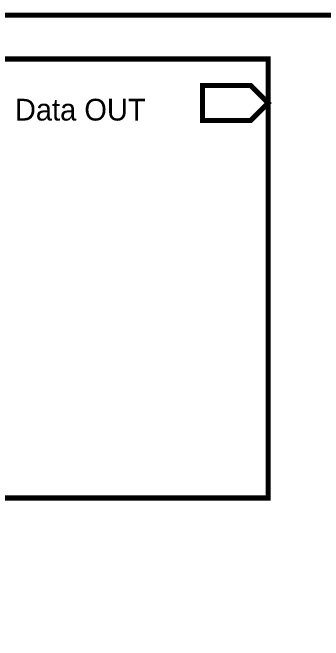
# Model space of a CAD drawing. Header units: inches. Extents: x 0 to 11.5, y 0 to 7.6.
# Drawn here: x 6.417 to 7.126, y 5.375 to 6.806 of the extents above; entities that cross this region are included whole.
import ezdxf

# ---------------------------------------------------------------- set-up
doc = ezdxf.new("R2010")
doc.units = ezdxf.units.IN
doc.header["$MEASUREMENT"] = 0
doc.layers.add('Sheet', color=255, linetype='Continuous')

msp = doc.modelspace()

# ---------------------------------------------------------------- linework, layer by layer
at = {"layer": 'Sheet'}
msp.add_lwpolyline([(7.3992, 4.3997, 0.0118, 0.0118, 0), (7.2993, 4.3997, 0.0118, 0.0118, 0), (7.2993, 6.7999, 0.0118, 0.0118, 0), (5.3004, 6.7999, 0.0118, 0.0118, 0), (5.3004, 6.5996, 0.0118, 0.0118, 0)], format="xyseb", dxfattribs=at)
for points in [[(5.5002, 6.7, 0.0118, 0.0118, 0), (6.9996, 6.7, 0.0118, 0.0118, 0), (6.9996, 5.7, 0.0118, 0.0118, 0), (5.5002, 5.7, 0.0118, 0.0118, 0), (5.5002, 6.7, 0.0118, 0.0118, 0)], [(5.5002, 6.7, 0.0039, 0.0039, 0), (5.5002, 5.7, 0.0039, 0.0039, 0), (6.9996, 5.7, 0.0039, 0.0039, 0), (6.9996, 6.7, 0.0039, 0.0039, 0), (5.5002, 6.7, 0.0039, 0.0039, 0), (5.5002, 6.7, 0.0039, 0.0039, 0)], [(6.9594, 6.6398, 0.0118, 0.0118, 0), (6.9996, 6.5996, 0.0118, 0.0118, 0), (6.9594, 6.5598, 0.0118, 0.0118, 0), (6.8498, 6.5598, 0.0118, 0.0118, 0), (6.8498, 6.6398, 0.0118, 0.0118, 0), (6.9594, 6.6398, 0.0118, 0.0118, 0)], [(6.9594, 6.6398, 0.0039, 0.0039, 0), (6.9996, 6.5996, 0.0039, 0.0039, 0), (6.9594, 6.5598, 0.0039, 0.0039, 0), (6.8498, 6.5598, 0.0039, 0.0039, 0), (6.8498, 6.6398, 0.0039, 0.0039, 0), (6.9594, 6.6398, 0.0039, 0.0039, 0)]]:
    msp.add_lwpolyline(points, format="xyseb", close=True, dxfattribs=at)

# ---------------------------------------------------------------- texts
msp.add_text('Data OUT', height=0.04953, dxfattribs=at).set_placement((6.4219, 6.5598))

doc.saveas('drawing.dxf')
